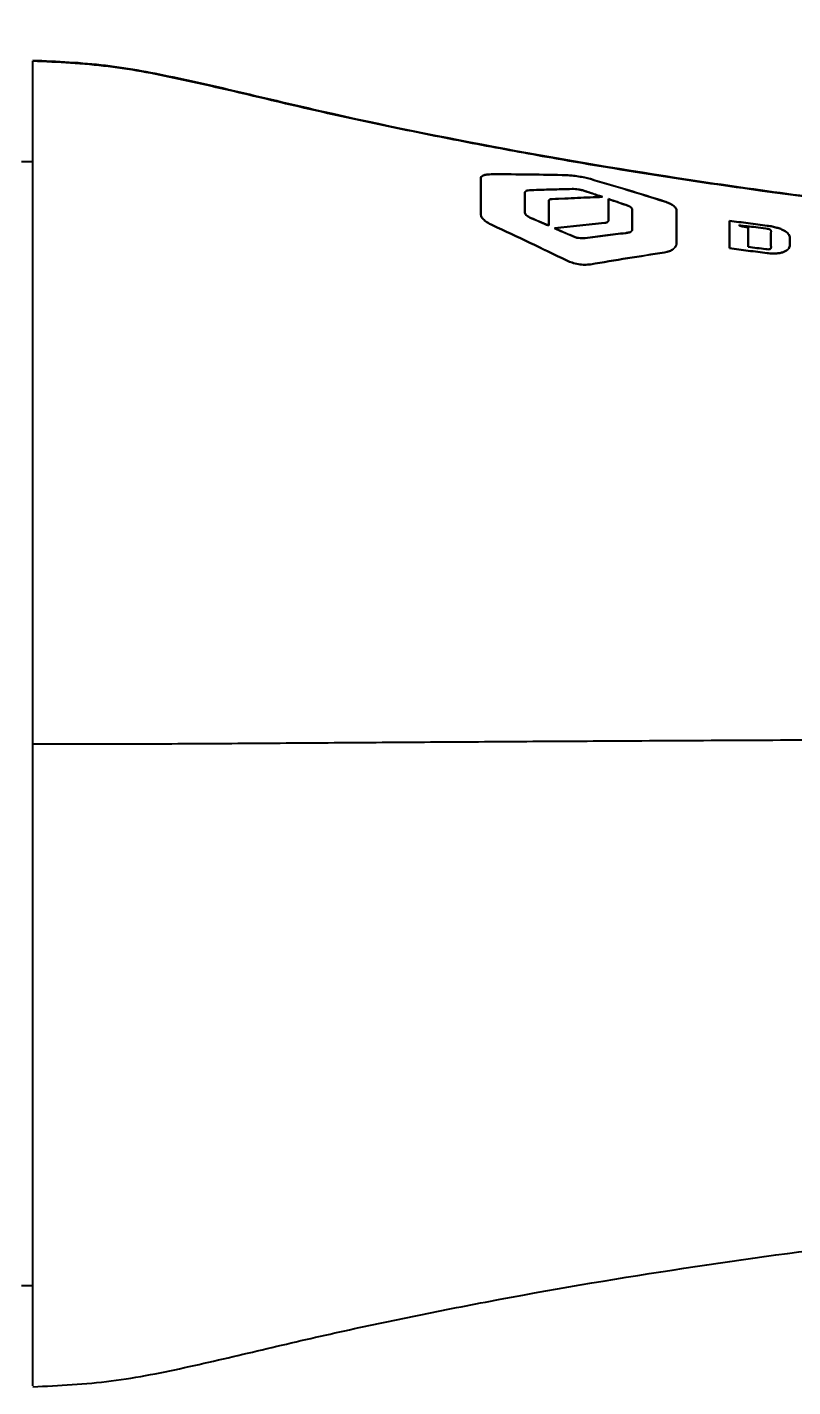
# Model space of a CAD drawing. Header units: millimetres. Extents: x 0 to 841, y 0 to 594.
# Drawn here: x 159.08 to 181.8, y 359.46 to 399.78 of the extents above; entities that cross this region are included whole.
import ezdxf

# ---------------------------------------------------------------- set-up
doc = ezdxf.new("R2010")
doc.units = ezdxf.units.MM
doc.layers.add('10', color=7, linetype='Continuous')
doc.styles.add('SLDTEXTSTYLE4', font='TXT', dxfattribs={"width": 0.7})
doc.dimstyles.new('SLDDIMSTYLE0', dxfattribs={"dimtxt": 9, "dimasz": 4.08, "dimexe": 0, "dimexo": 0.0625, "dimgap": 2.25, "dimtad": 2, "dimlfac": 3, "dimrnd": 1e-09, "dimzin": 12, "dimdsep": 46, "dimtxsty": 'SLDTEXTSTYLE4', "dimblk1": 'CLOSED', "dimblk2": 'CLOSED', "dimsah": 1, "dimcen": 0.09, "dimadec": 0, "dimazin": 3, "dimtfac": 1, "dimtofl": 0, "dimtmove": 0, "dimatfit": 3, "dimldrblk": 'CLOSED', "dimfxl": 0, "dimfrac": 2, "dimtolj": 1, "dimtzin": 12, "dimarcsym": 0})

# ---------------------------------------------------------------- blocks, each defined once
blk = doc.blocks.new('_Closed')
at = {"color": 0, "linetype": 'ByBlock', "lineweight": -2}
for p, q in [((-1, 0.166667), (0, 0)), ((-1, 0.166667), (-1, -0.166667)), ((0, 0), (-1, -0.166667)), ((0, 0), (-1, 0))]:
    blk.add_line(p, q, dxfattribs=at)
blk = doc.blocks.new('_D')
at = {"layer": '10'}
for p, q in [((83.417, 403.789), (83.417, 430.496)), ((448.587, 379.123), (448.587, 430.496)), ((448.587, 428.496), (83.417, 428.496))]:
    blk.add_line(p, q, dxfattribs=at)
at = {"layer": '10', "xscale": 4.08, "yscale": 4.08, "rotation": 180.0000000000002}
blk.add_blockref('_Closed', (83.417, 428.496, -9.567), dxfattribs=at)
at = {"layer": '10', "xscale": 4.08, "yscale": 4.08}
blk.add_blockref('_Closed', (448.587, 428.496, -9.567), dxfattribs=at)
at = {"layer": '10', "insert": (252.626, 440.098), "char_height": 9, "attachment_point": 1, "style": 'SLDTEXTSTYLE4'}
blk.add_mtext('1096', dxfattribs=at)

msp = doc.modelspace()

# ---------------------------------------------------------------- linework, layer by layer
at = {"color": 7, "linetype": 'Continuous', "lineweight": 25}
for p, q in [((159.2511, 395.781), (158.9177, 395.781)), ((158.9177, 362.4643), (159.2511, 362.4643))]:
    msp.add_line(p, q, dxfattribs=at)
for points, knots in [([(248.2511, 398.7893), (247.471, 398.751), (245.9068, 398.674), (243.5973, 398.1999), (241.304, 397.6545), (239.0057, 397.1188), (236.7006, 396.6378), (233.3543, 395.9835), (228.9487, 395.2451), (223.1237, 394.4529), (216.9218, 393.8152), (210.3442, 393.3878), (203.8509, 393.2422), (197.4572, 393.3796), (191.1768, 393.7689), (184.9215, 394.3865), (178.9447, 395.1814), (173.2417, 396.1374), (168.9081, 397.0141), (165.6882, 397.7785), (163.5605, 398.2742), (161.4189, 398.6904), (159.9721, 398.7564), (159.2511, 398.7893)], [0, 0, 0, 0, 0.0260329, 0.0522009, 0.0784976, 0.1047662, 0.1309569, 0.1570959, 0.2185777, 0.2800342, 0.3532988, 0.4266391, 0.4999997, 0.5700291, 0.6400465, 0.7099874, 0.7798043, 0.8412666, 0.9029802, 0.9273496, 0.9517189, 0.9759377, 1, 1, 1, 1]), ([(159.2511, 378.5099), (159.2511, 379.241), (159.2511, 380.7054), (159.2511, 382.883), (159.2511, 385.0198), (159.2511, 387.0866), (159.2511, 389.0588), (159.2511, 390.9076), (159.2511, 392.6042), (159.2511, 394.1321), (159.2511, 395.4728), (159.2511, 396.6015), (159.2511, 397.5131), (159.2511, 398.1897), (159.2511, 398.6392), (159.2511, 398.7329), (159.2511, 398.7798)], [0, 0, 0, 0, 0.0709621, 0.142147, 0.2131092, 0.2846174, 0.3563534, 0.4278615, 0.4993923, 0.5711515, 0.6426824, 0.7141797, 0.7859046, 0.8574018, 0.9287009, 1, 1, 1, 1]), ([(159.2511, 398.7798), (159.9985, 398.7445), (161.4984, 398.6736), (163.7169, 398.2312), (165.9216, 397.7128), (168.1293, 397.1922), (170.3432, 396.7231), (172.5571, 396.2839), (176.0629, 395.6416), (180.8807, 394.894), (187.4171, 394.1001), (194.3791, 393.5181), (201.7599, 393.2342), (209.1469, 393.3202), (216.517, 393.7636), (223.8537, 394.518), (229.5374, 395.33), (233.5875, 396.0287), (236.0289, 396.4941), (238.4692, 396.993), (240.9037, 397.5478), (243.3295, 398.1299), (245.7702, 398.6508), (247.4257, 398.7369), (248.2511, 398.7798)], [0, 0, 0, 0, 0.02494307, 0.05005549, 0.07532626, 0.10058634, 0.12575791, 0.15086654, 0.1759287, 0.24472534, 0.31357228, 0.39568663, 0.47785865, 0.56003042, 0.64217984, 0.72423388, 0.80616237, 0.83377099, 0.86142038, 0.88912379, 0.91691236, 0.94475027, 0.97245419, 1, 1, 1, 1]), ([(172.5381, 395.2809), (172.5381, 395.132), (172.538, 394.8341), (172.5381, 394.4525), (172.5381, 394.2617)], [0, 0, 0, 0, 0.50012202, 1, 1, 1, 1]), ([(172.5381, 394.2617), (172.5381, 394.4525), (172.538, 394.8341), (172.5381, 395.132), (172.5381, 395.2809)], [0, 0, 0, 0, 0.499878, 1, 1, 1, 1]), ([(172.89, 395.4146), (172.8312, 395.4134), (172.723, 395.4111), (172.6058, 395.3856), (172.5451, 395.3412), (172.5405, 395.3017), (172.5381, 395.2809)], [0, 0, 0, 0, 0.2820667, 0.5189611, 0.747299, 1, 1, 1, 1]), ([(172.5381, 395.2809), (172.5405, 395.3017), (172.5451, 395.3412), (172.6058, 395.3856), (172.723, 395.4111), (172.8312, 395.4134), (172.89, 395.4146)], [0, 0, 0, 0, 0.2527011, 0.4810389, 0.7179333, 1, 1, 1, 1]), ([(175.0879, 395.387), (174.7244, 395.3956), (173.9935, 395.4129), (173.259, 395.414), (172.89, 395.4146)], [0, 0, 0, 0, 0.4974569, 1, 1, 1, 1]), ([(172.89, 395.4146), (173.2564, 395.414), (173.9907, 395.413), (174.7217, 395.3956), (175.0879, 395.387)], [0, 0, 0, 0, 0.4990115, 1, 1, 1, 1]), ([(175.7914, 395.2749), (175.7364, 395.2892), (175.6228, 395.3186), (175.4355, 395.3514), (175.2506, 395.3774), (175.1408, 395.3839), (175.0879, 395.387)], [0, 0, 0, 0, 0.2427612, 0.5016894, 0.7601473, 1, 1, 1, 1]), ([(175.0879, 395.387), (175.1408, 395.3839), (175.2506, 395.3774), (175.4355, 395.3514), (175.6228, 395.3186), (175.7364, 395.2892), (175.7914, 395.2749)], [0, 0, 0, 0, 0.2398527, 0.4983106, 0.7572388, 1, 1, 1, 1]), ([(177.9894, 394.6093), (177.6192, 394.725), (176.887, 394.9539), (176.1539, 395.1687), (175.7914, 395.2749)], [0, 0, 0, 0, 0.5056093, 1, 1, 1, 1]), ([(175.7914, 395.2749), (176.1601, 395.1669), (176.8932, 394.952), (177.6254, 394.7231), (177.9894, 394.6093)], [0, 0, 0, 0, 0.50294975, 1, 1, 1, 1]), ([(173.8438, 394.297), (173.8437, 394.3969), (173.8437, 394.5967), (173.8437, 394.7708), (173.8438, 394.8578)], [0, 0, 0, 0, 0.4999215, 1, 1, 1, 1]), ([(173.8438, 394.8578), (173.8437, 394.7708), (173.8437, 394.5967), (173.8437, 394.3969), (173.8438, 394.297)], [0, 0, 0, 0, 0.5000785, 1, 1, 1, 1]), ([(173.8438, 394.8578), (173.845, 394.8702), (173.8475, 394.8939), (173.8805, 394.9222), (173.9455, 394.9399), (174.0051, 394.9433), (174.0373, 394.9452)], [0, 0, 0, 0, 0.2513553, 0.4789994, 0.7188351, 1, 1, 1, 1]), ([(174.0373, 394.9452), (174.0051, 394.9433), (173.9455, 394.9398), (173.8804, 394.9221), (173.8475, 394.8939), (173.845, 394.8702), (173.8438, 394.8578)], [0, 0, 0, 0, 0.2815593, 0.520983, 0.7486355, 1, 1, 1, 1]), ([(174.0373, 394.9452), (174.2393, 394.9519), (174.6427, 394.9652), (175.0453, 394.9739), (175.2463, 394.9783)], [0, 0, 0, 0, 0.5007404, 1, 1, 1, 1]), ([(175.2463, 394.9783), (175.0453, 394.9739), (174.6427, 394.9652), (174.2393, 394.9519), (174.0373, 394.9452)], [0, 0, 0, 0, 0.4992596, 1, 1, 1, 1]), ([(176.1506, 394.7426), (175.9033, 394.7335), (175.4077, 394.7152), (174.9109, 394.69), (174.6621, 394.6774)], [0, 0, 0, 0, 0.4990926, 1, 1, 1, 1]), ([(174.6621, 394.6774), (174.9119, 394.6901), (175.4087, 394.7153), (175.9043, 394.7335), (176.1506, 394.7426)], [0, 0, 0, 0, 0.50298417, 1, 1, 1, 1]), ([(175.2463, 394.9783), (175.2785, 394.9785), (175.3385, 394.9788), (175.4381, 394.9684), (175.5388, 394.9474), (175.6001, 394.9279), (175.633, 394.9174)], [0, 0, 0, 0, 0.2675977, 0.4991549, 0.7308118, 1, 1, 1, 1]), ([(175.633, 394.9174), (175.6001, 394.9279), (175.5388, 394.9474), (175.4381, 394.9684), (175.3385, 394.9788), (175.2785, 394.9785), (175.2463, 394.9783)], [0, 0, 0, 0, 0.2691882, 0.5008451, 0.7324024, 1, 1, 1, 1]), ([(175.633, 394.9174), (175.7194, 394.8884), (175.8919, 394.8305), (176.0644, 394.7719), (176.1506, 394.7426)], [0, 0, 0, 0, 0.5003127, 1, 1, 1, 1]), ([(176.1506, 394.7426), (176.1312, 394.7492), (176.0765, 394.7678), (175.9038, 394.8263), (175.7508, 394.8778), (175.633, 394.9174)], [0, 0, 0, 0, 0.1127334, 0.3169127, 1, 1, 1, 1]), ([(174.6621, 394.6774), (174.6441, 394.6761), (174.6109, 394.6735), (174.575, 394.6627), (174.557, 394.6459), (174.5554, 394.6322), (174.5546, 394.6249)], [0, 0, 0, 0, 0.282492, 0.5223817, 0.7413527, 1, 1, 1, 1]), ([(174.5546, 394.6249), (174.5554, 394.6322), (174.557, 394.6459), (174.575, 394.6627), (174.6109, 394.6735), (174.6441, 394.6761), (174.6621, 394.6774)], [0, 0, 0, 0, 0.2585988, 0.4776341, 0.7170783, 1, 1, 1, 1]), ([(174.5546, 394.6249), (174.5546, 394.5122), (174.5545, 394.287), (174.5546, 394.0229), (174.5546, 393.8909)], [0, 0, 0, 0, 0.5001108, 1, 1, 1, 1]), ([(174.5546, 393.8909), (174.5546, 394.0229), (174.5545, 394.287), (174.5546, 394.5122), (174.5546, 394.6249)], [0, 0, 0, 0, 0.4998892, 1, 1, 1, 1]), ([(176.3246, 394.0352), (176.3246, 394.1533), (176.3246, 394.3896), (176.3246, 394.5853), (176.3246, 394.6831)], [0, 0, 0, 0, 0.4998951, 1, 1, 1, 1]), ([(176.3246, 394.6831), (176.4281, 394.6476), (176.6007, 394.5883), (176.7731, 394.5282), (176.8422, 394.5041)], [0, 0, 0, 0, 0.5990474, 1, 1, 1, 1]), ([(176.3246, 394.6831), (176.3246, 394.5853), (176.3246, 394.3896), (176.3246, 394.1533), (176.3246, 394.0352)], [0, 0, 0, 0, 0.5001049, 1, 1, 1, 1]), ([(176.8422, 394.5041), (176.7561, 394.5341), (176.5836, 394.5942), (176.411, 394.6535), (176.3246, 394.6831)], [0, 0, 0, 0, 0.4996203, 1, 1, 1, 1]), ([(176.8422, 394.5041), (176.8754, 394.4918), (176.9359, 394.4693), (177.0005, 394.4307), (177.0323, 394.3925), (177.0344, 394.3686), (177.0356, 394.356)], [0, 0, 0, 0, 0.2881055, 0.5251943, 0.7513844, 1, 1, 1, 1]), ([(177.0356, 394.356), (177.0344, 394.3686), (177.0322, 394.3925), (177.0004, 394.4309), (176.9352, 394.4695), (176.8748, 394.492), (176.8422, 394.5041)], [0, 0, 0, 0, 0.2486458, 0.4748634, 0.7167121, 1, 1, 1, 1]), ([(177.0356, 394.356), (177.0356, 394.2689), (177.0355, 394.0948), (177.0356, 393.894), (177.0356, 393.7936)], [0, 0, 0, 0, 0.5000929, 1, 1, 1, 1]), ([(177.0356, 393.7936), (177.0356, 393.894), (177.0355, 394.0948), (177.0356, 394.2689), (177.0356, 394.356)], [0, 0, 0, 0, 0.4999071, 1, 1, 1, 1]), ([(178.3412, 394.3665), (178.3356, 394.3854), (178.3237, 394.4255), (178.2494, 394.489), (178.1439, 394.5535), (178.0405, 394.5908), (177.9894, 394.6093)], [0, 0, 0, 0, 0.2248647, 0.4786083, 0.7418593, 1, 1, 1, 1]), ([(177.9894, 394.6093), (178.0405, 394.5908), (178.1439, 394.5535), (178.2494, 394.489), (178.3237, 394.4255), (178.3356, 394.3854), (178.3412, 394.3665)], [0, 0, 0, 0, 0.2581399, 0.52139, 0.7751328, 1, 1, 1, 1]), ([(178.3412, 393.3425), (178.3412, 393.5355), (178.3411, 393.9216), (178.3412, 394.2182), (178.3412, 394.3665)], [0, 0, 0, 0, 0.4998283, 1, 1, 1, 1]), ([(178.3412, 394.3665), (178.3412, 394.2182), (178.3411, 393.9216), (178.3412, 393.5355), (178.3412, 393.3425)], [0, 0, 0, 0, 0.5001715, 1, 1, 1, 1]), ([(172.5381, 394.2617), (172.5405, 394.2314), (172.5451, 394.1736), (172.6059, 394.0802), (172.7232, 393.9876), (172.8312, 393.9345), (172.89, 393.9056)], [0, 0, 0, 0, 0.2529853, 0.4813419, 0.7181053, 1, 1, 1, 1]), ([(172.89, 393.9056), (172.8312, 393.9345), (172.7232, 393.9876), (172.6059, 394.0802), (172.5451, 394.1736), (172.5405, 394.2314), (172.5381, 394.2617)], [0, 0, 0, 0, 0.2818947, 0.5186581, 0.7470147, 1, 1, 1, 1]), ([(174.0373, 394.1149), (174.0047, 394.1297), (173.945, 394.157), (173.8803, 394.2044), (173.8474, 394.252), (173.845, 394.2815), (173.8438, 394.297)], [0, 0, 0, 0, 0.2838944, 0.5206883, 0.7483054, 1, 1, 1, 1]), ([(173.8438, 394.297), (173.845, 394.2815), (173.8474, 394.252), (173.8803, 394.2044), (173.945, 394.157), (174.0047, 394.1297), (174.0373, 394.1149)], [0, 0, 0, 0, 0.2516946, 0.4793117, 0.7161056, 1, 1, 1, 1]), ([(174.5546, 393.8909), (174.4606, 393.9318), (174.2883, 394.0069), (174.1158, 394.0811), (174.0373, 394.1149)], [0, 0, 0, 0, 0.5452905, 1, 1, 1, 1]), ([(174.0373, 394.1149), (174.1237, 394.0777), (174.2962, 394.0034), (174.4685, 393.9284), (174.5546, 393.8909)], [0, 0, 0, 0, 0.50065529, 1, 1, 1, 1]), ([(174.7288, 393.8146), (174.9775, 393.8424), (175.4741, 393.8979), (175.9699, 393.9472), (176.2174, 393.9718)], [0, 0, 0, 0, 0.5008218, 1, 1, 1, 1]), ([(176.2174, 393.9718), (175.9708, 393.9473), (175.475, 393.898), (174.9785, 393.8425), (174.7288, 393.8146)], [0, 0, 0, 0, 0.4972721, 1, 1, 1, 1]), ([(176.2174, 393.9718), (176.2354, 393.9741), (176.2688, 393.9783), (176.3046, 393.9921), (176.3223, 394.0119), (176.3238, 394.027), (176.3246, 394.0352)], [0, 0, 0, 0, 0.2840695, 0.5250134, 0.7422064, 1, 1, 1, 1]), ([(176.3246, 394.0352), (176.3238, 394.027), (176.3223, 394.0119), (176.3046, 393.9921), (176.2688, 393.9783), (176.2354, 393.9741), (176.2174, 393.9718)], [0, 0, 0, 0, 0.2577678, 0.4749433, 0.7168285, 1, 1, 1, 1]), ([(179.916, 393.9474), (179.916, 393.9623), (179.916, 393.9923), (179.916, 394.0213), (179.916, 394.0358)], [0, 0, 0, 0, 0.4999847, 1, 1, 1, 1]), ([(179.916, 394.0358), (180.1026, 394.0112), (180.4758, 393.9618), (180.8492, 393.9141), (181.0359, 393.8902)], [0, 0, 0, 0, 0.499992, 1, 1, 1, 1]), ([(181.0359, 393.8902), (180.8492, 393.9141), (180.4758, 393.9618), (180.1026, 394.0112), (179.916, 394.0358)], [0, 0, 0, 0, 0.500008, 1, 1, 1, 1]), ([(179.916, 394.0358), (179.916, 394.0213), (179.916, 393.9923), (179.916, 393.9623), (179.916, 393.9474)], [0, 0, 0, 0, 0.5000153, 1, 1, 1, 1]), ([(179.916, 393.2225), (179.916, 393.354), (179.916, 393.6171), (179.916, 393.8373), (179.916, 393.9474)], [0, 0, 0, 0, 0.4998812, 1, 1, 1, 1]), ([(179.916, 393.9474), (179.916, 393.8373), (179.916, 393.6171), (179.916, 393.354), (179.916, 393.2225)], [0, 0, 0, 0, 0.5001188, 1, 1, 1, 1]), ([(172.89, 393.9056), (173.2589, 393.7337), (173.9934, 393.3915), (174.7242, 393.0336), (175.0879, 392.8554)], [0, 0, 0, 0, 0.5023766, 1, 1, 1, 1]), ([(175.0879, 392.8554), (174.7239, 393.0338), (173.993, 393.3918), (173.2585, 393.7339), (172.89, 393.9056)], [0, 0, 0, 0, 0.4981949, 1, 1, 1, 1]), ([(175.2463, 393.5859), (175.1602, 393.6242), (174.9878, 393.7009), (174.8152, 393.7767), (174.7288, 393.8146)], [0, 0, 0, 0, 0.4994949, 1, 1, 1, 1]), ([(174.7288, 393.8146), (174.8117, 393.7782), (174.9843, 393.7024), (175.1567, 393.6257), (175.2463, 393.5859)], [0, 0, 0, 0, 0.480174, 1, 1, 1, 1]), ([(175.633, 393.5245), (175.6, 393.5211), (175.5385, 393.5148), (175.4377, 393.5225), (175.3383, 393.5471), (175.2784, 393.5723), (175.2463, 393.5859)], [0, 0, 0, 0, 0.2702165, 0.5023569, 0.733695, 1, 1, 1, 1]), ([(175.2463, 393.5859), (175.2784, 393.5723), (175.3383, 393.5471), (175.4377, 393.5225), (175.5385, 393.5148), (175.6, 393.5211), (175.633, 393.5245)], [0, 0, 0, 0, 0.266305, 0.4976431, 0.7297835, 1, 1, 1, 1]), ([(176.8422, 393.6718), (176.6363, 393.6477), (176.2335, 393.6006), (175.8302, 393.5495), (175.633, 393.5245)], [0, 0, 0, 0, 0.5112354, 1, 1, 1, 1]), ([(175.633, 393.5245), (175.8355, 393.5502), (176.2388, 393.6013), (176.6416, 393.6483), (176.8422, 393.6718)], [0, 0, 0, 0, 0.5020542, 1, 1, 1, 1]), ([(177.0356, 393.7936), (177.0345, 393.7788), (177.0323, 393.7504), (177.0008, 393.7129), (176.9362, 393.6851), (176.8755, 393.6765), (176.8422, 393.6718)], [0, 0, 0, 0, 0.2479245, 0.4737322, 0.7108936, 1, 1, 1, 1]), ([(176.8422, 393.6718), (176.8755, 393.6765), (176.9362, 393.6851), (177.0008, 393.7129), (177.0323, 393.7504), (177.0345, 393.7788), (177.0356, 393.7936)], [0, 0, 0, 0, 0.2891088, 0.5262693, 0.7520763, 1, 1, 1, 1]), ([(180.9952, 393.8069), (180.8962, 393.8194), (180.6285, 393.8531), (180.3615, 393.8826), (180.1933, 393.9012)], [0, 0, 0, 0, 0.3700447, 1, 1, 1, 1]), ([(180.1933, 393.9012), (180.2381, 393.887), (180.3257, 393.8593), (180.423, 393.8439), (180.4706, 393.8363)], [0, 0, 0, 0, 0.5116196, 1, 1, 1, 1]), ([(180.4706, 393.8363), (180.423, 393.8439), (180.3257, 393.8593), (180.2381, 393.887), (180.1933, 393.9012)], [0, 0, 0, 0, 0.4883804, 1, 1, 1, 1]), ([(180.1933, 393.9012), (180.3615, 393.8826), (180.6285, 393.8531), (180.8962, 393.8194), (180.9952, 393.8069)], [0, 0, 0, 0, 0.6299553, 1, 1, 1, 1]), ([(180.4706, 393.8363), (180.4705, 393.7475), (180.4705, 393.5699), (180.4705, 393.3647), (180.4706, 393.2621)], [0, 0, 0, 0, 0.5000934, 1, 1, 1, 1]), ([(180.4706, 393.2621), (180.4705, 393.3647), (180.4705, 393.5699), (180.4705, 393.7475), (180.4706, 393.8363)], [0, 0, 0, 0, 0.4999066, 1, 1, 1, 1]), ([(181.1492, 393.7302), (181.1487, 393.738), (181.1481, 393.7495), (181.137, 393.7647), (181.1232, 393.7753), (181.1017, 393.7851), (181.0591, 393.7977), (181.0219, 393.803), (180.9952, 393.8069)], [0, 0, 0, 0, 0.244116, 0.355081, 0.4541014, 0.5646373, 0.6876686, 1, 1, 1, 1]), ([(180.9952, 393.8069), (181.0219, 393.803), (181.0591, 393.7977), (181.1017, 393.7851), (181.1232, 393.7753), (181.137, 393.7647), (181.1481, 393.7495), (181.1487, 393.738), (181.1492, 393.7302)], [0, 0, 0, 0, 0.3123021, 0.4353409, 0.5458992, 0.6449, 0.7558843, 1, 1, 1, 1]), ([(181.0359, 393.8902), (181.0867, 393.8828), (181.1863, 393.8682), (181.3234, 393.8339), (181.4414, 393.7935), (181.5656, 393.7347), (181.6763, 393.6543), (181.6948, 393.5898), (181.7037, 393.5588)], [0, 0, 0, 0, 0.1463066, 0.286795, 0.4127926, 0.5404386, 0.7790828, 1, 1, 1, 1]), ([(181.7037, 393.5588), (181.6948, 393.5898), (181.6763, 393.6543), (181.5656, 393.7347), (181.4414, 393.7935), (181.3234, 393.8339), (181.1863, 393.8682), (181.0867, 393.8828), (181.0359, 393.8902)], [0, 0, 0, 0, 0.220917, 0.4595609, 0.5871939, 0.7132041, 0.8537029, 1, 1, 1, 1]), ([(181.1492, 393.2432), (181.1491, 393.3295), (181.1491, 393.5019), (181.1491, 393.6541), (181.1492, 393.7302)], [0, 0, 0, 0, 0.4999219, 1, 1, 1, 1]), ([(181.1492, 393.7302), (181.1491, 393.6541), (181.1491, 393.5019), (181.1491, 393.3295), (181.1492, 393.2432)], [0, 0, 0, 0, 0.5000781, 1, 1, 1, 1]), ([(181.7037, 393.5588), (181.7037, 393.5155), (181.7037, 393.4288), (181.7037, 393.3359), (181.7037, 393.2895)], [0, 0, 0, 0, 0.5000424, 1, 1, 1, 1]), ([(181.7037, 393.2895), (181.7037, 393.3359), (181.7037, 393.4288), (181.7037, 393.5155), (181.7037, 393.5588)], [0, 0, 0, 0, 0.4999576, 1, 1, 1, 1]), ([(177.9894, 393.0939), (178.0406, 393.1054), (178.1441, 393.1284), (178.2496, 393.1928), (178.3238, 393.2636), (178.3356, 393.3173), (178.3412, 393.3425)], [0, 0, 0, 0, 0.2588389, 0.522234, 0.775725, 1, 1, 1, 1]), ([(178.3412, 393.3425), (178.3356, 393.3173), (178.3238, 393.2636), (178.2496, 393.1928), (178.1441, 393.1284), (178.0406, 393.1054), (177.9894, 393.0939)], [0, 0, 0, 0, 0.2242763, 0.4777668, 0.7411615, 1, 1, 1, 1]), ([(181.0359, 393.0756), (180.8492, 393.0997), (180.4758, 393.1479), (180.1026, 393.1976), (179.916, 393.2225)], [0, 0, 0, 0, 0.5000041, 1, 1, 1, 1]), ([(179.916, 393.2225), (180.1026, 393.1976), (180.4758, 393.1479), (180.8492, 393.0997), (181.0359, 393.0756)], [0, 0, 0, 0, 0.4999964, 1, 1, 1, 1]), ([(180.4706, 393.2621), (180.558, 393.2506), (180.7328, 393.2278), (180.9078, 393.2053), (180.9952, 393.1941)], [0, 0, 0, 0, 0.4999967, 1, 1, 1, 1]), ([(180.9952, 393.1941), (180.9078, 393.2053), (180.7328, 393.2278), (180.558, 393.2506), (180.4706, 393.2621)], [0, 0, 0, 0, 0.5000033, 1, 1, 1, 1]), ([(180.9952, 393.1941), (181.0219, 393.1912), (181.059, 393.1872), (181.1016, 393.1906), (181.1231, 393.1965), (181.1369, 393.2054), (181.1481, 393.2207), (181.1487, 393.2341), (181.1492, 393.2432)], [0, 0, 0, 0, 0.3122623, 0.4354246, 0.5461536, 0.645263, 0.7562047, 1, 1, 1, 1]), ([(181.1492, 393.2432), (181.1487, 393.2341), (181.1481, 393.2207), (181.1369, 393.2054), (181.1231, 393.1965), (181.1016, 393.1906), (181.059, 393.1872), (181.0219, 393.1912), (180.9952, 393.1941)], [0, 0, 0, 0, 0.2437939, 0.3547155, 0.4538437, 0.5645711, 0.6877316, 1, 1, 1, 1]), ([(181.7037, 393.2895), (181.6948, 393.2572), (181.6762, 393.19), (181.5656, 393.1224), (181.4415, 393.0835), (181.3234, 393.0652), (181.1864, 393.0603), (181.0867, 393.0704), (181.0359, 393.0756)], [0, 0, 0, 0, 0.22073003, 0.45937062, 0.58705362, 0.71310221, 0.85366632, 1, 1, 1, 1]), ([(181.0359, 393.0756), (181.0867, 393.0704), (181.1864, 393.0603), (181.3234, 393.0652), (181.4415, 393.0835), (181.5656, 393.1224), (181.6762, 393.19), (181.6948, 393.2572), (181.7037, 393.2895)], [0, 0, 0, 0, 0.1463469, 0.2868975, 0.4129333, 0.5406292, 0.7792699, 1, 1, 1, 1]), ([(175.0879, 392.8554), (175.1407, 392.8333), (175.2504, 392.7872), (175.435, 392.7478), (175.6224, 392.7255), (175.7363, 392.7365), (175.7914, 392.7418)], [0, 0, 0, 0, 0.2388416, 0.4970827, 0.7563697, 1, 1, 1, 1]), ([(175.7914, 392.7418), (175.7363, 392.7365), (175.6224, 392.7255), (175.435, 392.7478), (175.2504, 392.7872), (175.1407, 392.8333), (175.0879, 392.8554)], [0, 0, 0, 0, 0.2436303, 0.5029173, 0.7611584, 1, 1, 1, 1]), ([(175.7914, 392.7418), (176.1606, 392.8043), (176.8937, 392.9284), (177.6259, 393.039), (177.9894, 393.0939)], [0, 0, 0, 0, 0.50356183, 1, 1, 1, 1]), ([(177.9894, 393.0939), (177.6239, 393.0387), (176.8917, 392.928), (176.1586, 392.8039), (175.7914, 392.7418)], [0, 0, 0, 0, 0.4991665, 1, 1, 1, 1]), ([(248.2511, 378.5099), (247.2044, 378.5113), (245.1077, 378.514), (241.9995, 378.5315), (238.91, 378.5523), (235.8104, 378.5728), (231.7009, 378.5975), (226.5772, 378.6248), (220.0378, 378.6523), (213.0889, 378.6726), (205.7351, 378.6827), (198.3794, 378.6805), (191.0329, 378.6659), (183.7018, 378.64), (177.8776, 378.6111), (173.5442, 378.5852), (170.6834, 378.5668), (167.8348, 378.5465), (164.992, 378.527), (162.1326, 378.5117), (160.2093, 378.5105), (159.2511, 378.5099)], [0, 0, 0, 0, 0.0349347, 0.0699819, 0.1052196, 0.1405044, 0.175767, 0.244951, 0.3140028, 0.3960224, 0.4778732, 0.5596443, 0.6414844, 0.7235286, 0.8058717, 0.8383206, 0.870826, 0.9033874, 0.9358624, 0.9680461, 1, 1, 1, 1]), ([(159.2511, 359.481), (159.2511, 359.4839), (159.2511, 359.4907), (159.2511, 359.7848), (159.2511, 360.3156), (159.2511, 361.0981), (159.2511, 362.105), (159.2511, 363.3251), (159.2511, 364.7498), (159.2511, 366.3538), (159.2511, 368.1173), (159.2511, 370.0229), (159.2511, 372.0412), (159.2511, 374.1466), (159.2511, 376.3108), (159.2511, 377.7769), (159.2511, 378.5099)], [0, 0, 0, 0, 0.0521642, 0.1247895, 0.1971875, 0.2701426, 0.3433301, 0.416285, 0.4892631, 0.5624743, 0.6354525, 0.7083965, 0.7815727, 0.8545165, 0.9272583, 1, 1, 1, 1]), ([(159.2511, 359.456), (160.0298, 359.4944), (161.5929, 359.5716), (163.9021, 360.0457), (166.1976, 360.5907), (168.4981, 361.1263), (170.8044, 361.6074), (174.1508, 362.2617), (178.5553, 363.0001), (184.3787, 363.7929), (190.5798, 364.4307), (197.1575, 364.8569), (203.6511, 365.0032), (210.0446, 364.8663), (216.3248, 364.4761), (222.5808, 363.8582), (228.5592, 363.0641), (234.2628, 362.1081), (238.5954, 361.2316), (241.8129, 360.4669), (243.9386, 359.9709), (246.0806, 359.5547), (247.5287, 359.4889), (248.2511, 359.456)], [0, 0, 0, 0, 0.0259865, 0.0521645, 0.0784923, 0.1047869, 0.1309907, 0.1571335, 0.2185994, 0.2800315, 0.353287, 0.4266349, 0.4999985, 0.5700253, 0.6400352, 0.7099816, 0.7798254, 0.8413041, 0.9029946, 0.9273371, 0.9516789, 0.9758924, 1, 1, 1, 1])]:
    msp.add_open_spline(points, degree=3, knots=knots, dxfattribs=at)

# ---------------------------------------------------------------- dimensions: what is measured, and where the dimension line sits
at = {"layer": '10'}
dim = msp.add_linear_dim(base=(83.4174, 428.4959), p1=(448.5867, 379.1227), p2=(83.4174, 403.7893), dimstyle='SLDDIMSTYLE0', dxfattribs=at)
dim.commit()
dim.dimension.update_dxf_attribs({"geometry": '_D', "text_midpoint": (260.5137, 428.4959), "dimtype": 160})

doc.saveas('drawing.dxf')
